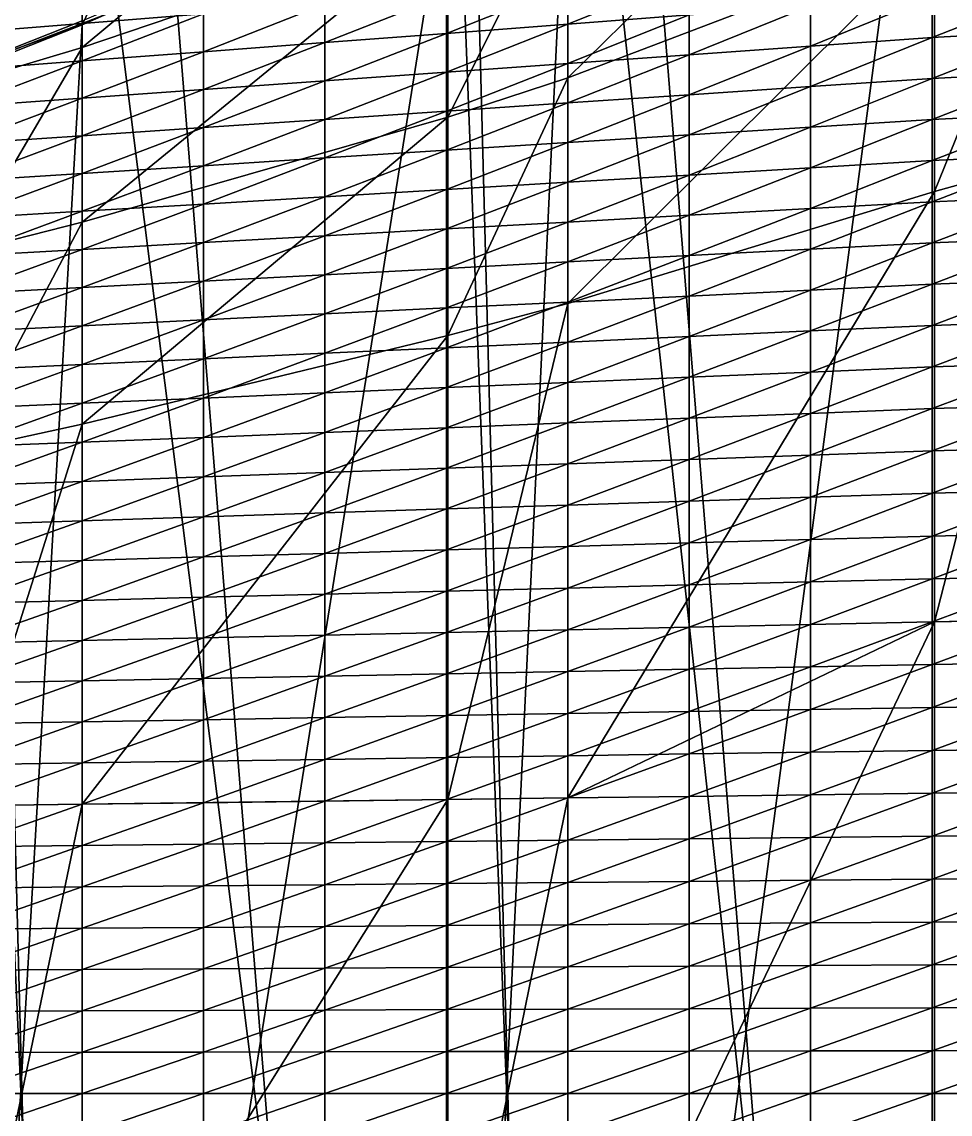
# Model space of a CAD drawing. Header units: metres. Extents: x -3 to 177, y -14 to 14.
# Drawn here: x 26.071 to 30.18, y -0.091 to 4.743 of the extents above; entities that cross this region are included whole.
import ezdxf

# ---------------------------------------------------------------- set-up
doc = ezdxf.new("R2010")
doc.units = ezdxf.units.M
for name, color, linetype, true_color in [('DB_5', 7, 'Continuous', 0x99866a), ('HOLD_5', 7, 'Continuous', 0xdf9582), ('HULL', 7, 'Continuous', 0x528ba5), ('PARTITION_5_P', 7, 'Continuous', 0xc9ac7a), ('WBT_5_P', 7, 'Continuous', 0x5891b3)]:
    doc.layers.add(name, color=color, linetype=linetype, true_color=true_color)

msp = doc.modelspace()

# ---------------------------------------------------------------- linework, layer by layer
at = {"layer": 'DB_5'}
for points in [[(30.1105, 7.9089, 1.75), (30.6375, -8.157, 1.75), (30.6375, 8.157, 1.75)], [(28.4875, 7.0151, 1.75), (30.1105, -7.9089, 1.75), (30.1105, 7.9089, 1.75)], [(30.1105, 7.9089, 1.75), (30.1105, -7.9089, 1.75), (30.6375, -8.157, 1.75)], [(27.9572, 6.7528, 1.75), (28.4875, -7.0151, 1.75), (28.4875, 7.0151, 1.75)], [(28.4875, 7.0151, 1.75), (28.4875, -7.0151, 1.75), (30.1105, -7.9089, 1.75)], [(26.3375, 6.0386, 1.75), (27.9572, -6.7528, 1.75), (27.9572, 6.7528, 1.75)], [(27.9572, 6.7528, 1.75), (27.9572, -6.7528, 1.75), (28.4875, -7.0151, 1.75)], [(28.4875, 4.4955, 0.7), (28.4875, 5.3827, 1.05), (30.1105, 6.09, 1.05)], [(28.4875, 4.4955, 0.7), (30.1105, 6.09, 1.05), (30.1105, 5.1135, 0.7)], [(25.804, 5.828, 1.75), (26.3375, -6.0386, 1.75), (26.3375, 6.0386, 1.75)], [(26.3375, 6.0386, 1.75), (26.3375, -6.0386, 1.75), (27.9572, -6.7528, 1.75)], [(26.3375, 4.6292, 1.05), (26.3375, 5.3452, 1.4), (27.9572, 5.9763, 1.4)], [(26.3375, 4.6292, 1.05), (27.9572, 5.9763, 1.4), (27.9572, 5.1788, 1.05)], [(25.804, 5.828, 1.75), (25.804, -5.828, 1.75), (26.3375, -6.0386, 1.75)], [(27.9572, 4.322, 0.7), (27.9572, 5.1788, 1.05), (28.4875, 5.3827, 1.05)], [(27.9572, 4.322, 0.7), (28.4875, 5.3827, 1.05), (28.4875, 4.4955, 0.7)], [(25.804, 4.4706, 1.05), (25.804, 5.1598, 1.4), (26.3375, 5.3452, 1.4)], [(25.804, 4.4706, 1.05), (26.3375, 5.3452, 1.4), (26.3375, 4.6292, 1.05)], [(30.1105, 3.9919, 0.35), (30.1105, 5.1135, 0.7), (30.6375, 5.2937, 0.7)], [(30.1105, 3.9919, 0.35), (30.6375, 5.2937, 0.7), (30.6375, 4.139, 0.35)], [(26.3375, 3.8572, 0.7), (26.3375, 4.6292, 1.05), (27.9572, 5.1788, 1.05)], [(26.3375, 3.8572, 0.7), (27.9572, 5.1788, 1.05), (27.9572, 4.322, 0.7)], [(28.4875, 3.4976, 0.35), (28.4875, 4.4955, 0.7), (30.1105, 5.1135, 0.7)], [(28.4875, 3.4976, 0.35), (30.1105, 5.1135, 0.7), (30.1105, 3.9919, 0.35)], [(25.804, 3.7212, 0.7), (25.804, 4.4706, 1.05), (26.3375, 4.6292, 1.05)], [(25.804, 3.7212, 0.7), (26.3375, 4.6292, 1.05), (26.3375, 3.8572, 0.7)], [(27.9572, 3.3558, 0.35), (27.9572, 4.322, 0.7), (28.4875, 4.4955, 0.7)], [(27.9572, 3.3558, 0.35), (28.4875, 4.4955, 0.7), (28.4875, 3.4976, 0.35)], [(26.3375, 2.9621, 0.35), (26.3375, 3.8572, 0.7), (27.9572, 4.322, 0.7)], [(26.3375, 2.9621, 0.35), (27.9572, 4.322, 0.7), (27.9572, 3.3558, 0.35)], [(30.1105, 2.0887), (30.1105, 3.9919, 0.35), (30.6375, 4.139, 0.35)], [(30.1105, 2.0887), (30.6375, 4.139, 0.35), (30.6375, 2.0985)], [(28.4875, 1.3083), (28.4875, 3.4976, 0.35), (30.1105, 3.9919, 0.35)], [(28.4875, 1.3083), (30.1105, 3.9919, 0.35), (30.1105, 2.0887)], [(25.804, 2.8469, 0.35), (25.804, 3.7212, 0.7), (26.3375, 3.8572, 0.7)], [(25.804, 2.8469, 0.35), (26.3375, 3.8572, 0.7), (26.3375, 2.9621, 0.35)], [(27.9572, 1.3015), (27.9572, 3.3558, 0.35), (28.4875, 3.4976, 0.35)], [(27.9572, 1.3015), (28.4875, 3.4976, 0.35), (28.4875, 1.3083)], [(26.3375, 1.2807), (26.3375, 2.9621, 0.35), (27.9572, 3.3558, 0.35)], [(26.3375, 1.2807), (27.9572, 3.3558, 0.35), (27.9572, 1.3015)], [(25.804, 1.2738), (25.804, 2.8469, 0.35), (26.3375, 2.9621, 0.35)], [(25.804, 1.2738), (26.3375, 2.9621, 0.35), (26.3375, 1.2807)], [(28.4875, -1.3083), (28.4875, 1.3083), (30.1105, 2.0887)], [(28.4875, -1.3083), (30.1105, 2.0887), (30.1105, -2.0887)], [(30.1105, -2.0887), (30.1105, 2.0887), (30.6375, 2.0985)], [(30.1105, -2.0887), (30.6375, 2.0985), (30.6375, -2.0985)], [(27.9572, -1.3015), (27.9572, 1.3015), (28.4875, 1.3083)], [(27.9572, -1.3015), (28.4875, 1.3083), (28.4875, -1.3083)], [(25.804, -1.2738), (25.804, 1.2738), (26.3375, 1.2807)], [(25.804, -1.2738), (26.3375, 1.2807), (26.3375, -1.2807)], [(26.3375, -1.2807), (26.3375, 1.2807), (27.9572, 1.3015)], [(26.3375, -1.2807), (27.9572, 1.3015), (27.9572, -1.3015)]]:
    msp.add_3dface(points, dxfattribs=at)
at = {"layer": 'HOLD_5'}
for points in [[(25.804, 9.996, 14.6), (25.804, -9.996, 14.6), (26.3375, -9.996, 14.6)], [(25.804, 9.996, 14.6), (26.3375, -9.996, 14.6), (26.3375, 9.996, 14.6)], [(26.3375, 9.996, 14.6), (26.3375, -9.996, 14.6), (27.9572, -9.996, 14.6)], [(26.3375, 9.996, 14.6), (27.9572, -9.996, 14.6), (27.9572, 9.996, 14.6)], [(27.9572, 9.996, 14.6), (27.9572, -9.996, 14.6), (28.4875, -9.996, 14.6)], [(27.9572, 9.996, 14.6), (28.4875, -9.996, 14.6), (28.4875, 9.996, 14.6)], [(28.4875, 9.996, 14.6), (28.4875, -9.996, 14.6), (30.1105, -9.996, 14.6)], [(28.4875, 9.996, 14.6), (30.1105, -9.996, 14.6), (30.1105, 9.996, 14.6)], [(30.1105, 9.996, 14.6), (30.1105, -9.996, 14.6), (30.6375, -9.996, 14.6)], [(30.1105, 9.996, 14.6), (30.6375, -9.996, 14.6), (30.6375, 9.996, 14.6)], [(26.3375, 4.7297, 1.75), (26.3375, 7.1637, 3.0035), (27.9572, 8.1114, 3.0035)], [(26.3375, 4.7297, 1.75), (27.9572, 8.1114, 3.0035), (27.9572, 5.4432, 1.75)], [(25.804, 4.5193, 1.75), (25.804, 6.8651, 3.0035), (26.3375, 7.1637, 3.0035)], [(25.804, 4.5193, 1.75), (26.3375, 7.1637, 3.0035), (26.3375, 4.7297, 1.75)], [(30.1105, -6.599, 1.75), (30.1105, 6.599, 1.75), (30.6375, 6.8471, 1.75)], [(30.1105, -6.599, 1.75), (30.6375, 6.8471, 1.75), (30.6375, -6.8471, 1.75)], [(28.4875, -5.7053, 1.75), (28.4875, 5.7053, 1.75), (30.1105, 6.599, 1.75)], [(28.4875, -5.7053, 1.75), (30.1105, 6.599, 1.75), (30.1105, -6.599, 1.75)], [(27.9572, -5.4432, 1.75), (27.9572, 5.4432, 1.75), (28.4875, 5.7053, 1.75)], [(27.9572, -5.4432, 1.75), (28.4875, 5.7053, 1.75), (28.4875, -5.7053, 1.75)], [(26.3375, -4.7297, 1.75), (26.3375, 4.7297, 1.75), (27.9572, 5.4432, 1.75)], [(26.3375, -4.7297, 1.75), (27.9572, 5.4432, 1.75), (27.9572, -5.4432, 1.75)], [(25.804, -4.5193, 1.75), (25.804, 4.5193, 1.75), (26.3375, 4.7297, 1.75)], [(25.804, -4.5193, 1.75), (26.3375, 4.7297, 1.75), (26.3375, -4.7297, 1.75)]]:
    msp.add_3dface(points, dxfattribs=at)
at = {"layer": 'HULL'}
for points in [[(26.3375, 4.7357, 1.1008), (26.3375, 4.9002, 1.1804), (26.875, 4.9452, 1.1168)], [(26.3375, 4.7357, 1.1008), (26.875, 4.9452, 1.1168), (26.875, 4.7785, 1.04)], [(28.4875, 4.7332, 0.7901), (28.4875, 4.907, 0.8574), (29.025, 4.9498, 0.7966)], [(28.4875, 4.7332, 0.7901), (29.025, 4.9498, 0.7966), (29.025, 4.7738, 0.7321)], [(25.8, 4.6929, 1.1617), (25.8, 4.8551, 1.244), (26.3375, 4.9002, 1.1804)], [(25.8, 4.6929, 1.1617), (26.3375, 4.9002, 1.1804), (26.3375, 4.7357, 1.1008)], [(27.95, 4.6926, 0.8481), (27.95, 4.8642, 0.9183), (28.4875, 4.907, 0.8574)], [(27.95, 4.6926, 0.8481), (28.4875, 4.907, 0.8574), (28.4875, 4.7332, 0.7901)], [(30.1, 4.6741, 0.5583), (30.1, 4.855, 0.6161), (30.6375, 4.8863, 0.5695)], [(30.1, 4.6741, 0.5583), (30.6375, 4.8863, 0.5695), (30.6375, 4.704, 0.5138)], [(27.4125, 4.652, 0.9061), (27.4125, 4.8213, 0.9791), (27.95, 4.8642, 0.9183)], [(27.4125, 4.652, 0.9061), (27.95, 4.8642, 0.9183), (27.95, 4.6926, 0.8481)], [(29.5625, 4.6357, 0.6134), (29.5625, 4.8144, 0.6741), (30.1, 4.855, 0.6161)], [(29.5625, 4.6357, 0.6134), (30.1, 4.855, 0.6161), (30.1, 4.6741, 0.5583)], [(26.875, 4.6114, 0.9641), (26.875, 4.7785, 1.04), (27.4125, 4.8213, 0.9791)], [(26.875, 4.6114, 0.9641), (27.4125, 4.8213, 0.9791), (27.4125, 4.652, 0.9061)], [(29.025, 4.5974, 0.6685), (29.025, 4.7738, 0.7321), (29.5625, 4.8144, 0.6741)], [(29.025, 4.5974, 0.6685), (29.5625, 4.8144, 0.6741), (29.5625, 4.6357, 0.6134)], [(26.3375, 4.5708, 1.0221), (26.3375, 4.7357, 1.1008), (26.875, 4.7785, 1.04)], [(26.3375, 4.5708, 1.0221), (26.875, 4.7785, 1.04), (26.875, 4.6114, 0.9641)], [(28.4875, 4.559, 0.7237), (28.4875, 4.7332, 0.7901), (29.025, 4.7738, 0.7321)], [(28.4875, 4.559, 0.7237), (29.025, 4.7738, 0.7321), (29.025, 4.5974, 0.6685)], [(25.8, 4.5302, 1.0801), (25.8, 4.6929, 1.1617), (26.3375, 4.7357, 1.1008)], [(25.8, 4.5302, 1.0801), (26.3375, 4.7357, 1.1008), (26.3375, 4.5708, 1.0221)], [(27.4125, 4.4823, 0.8339), (27.4125, 4.652, 0.9061), (27.95, 4.6926, 0.8481)], [(27.4125, 4.4823, 0.8339), (27.95, 4.6926, 0.8481), (27.95, 4.5206, 0.7788)], [(27.95, 4.5206, 0.7788), (27.95, 4.6926, 0.8481), (28.4875, 4.7332, 0.7901)], [(27.95, 4.5206, 0.7788), (28.4875, 4.7332, 0.7901), (28.4875, 4.559, 0.7237)], [(30.1, 4.4929, 0.5016), (30.1, 4.6741, 0.5583), (30.6375, 4.704, 0.5138)], [(30.1, 4.4929, 0.5016), (30.6375, 4.704, 0.5138), (30.6375, 4.5213, 0.4592)], [(26.875, 4.4439, 0.889), (26.875, 4.6114, 0.9641), (27.4125, 4.652, 0.9061)], [(26.875, 4.4439, 0.889), (27.4125, 4.652, 0.9061), (27.4125, 4.4823, 0.8339)], [(29.5625, 4.4567, 0.5539), (29.5625, 4.6357, 0.6134), (30.1, 4.6741, 0.5583)], [(29.5625, 4.4567, 0.5539), (30.1, 4.6741, 0.5583), (30.1, 4.4929, 0.5016)], [(26.3375, 4.4055, 0.9442), (26.3375, 4.5708, 1.0221), (26.875, 4.6114, 0.9641)], [(26.3375, 4.4055, 0.9442), (26.875, 4.6114, 0.9641), (26.875, 4.4439, 0.889)], [(28.4875, 4.3843, 0.6586), (28.4875, 4.559, 0.7237), (29.025, 4.5974, 0.6685)], [(28.4875, 4.3843, 0.6586), (29.025, 4.5974, 0.6685), (29.025, 4.4205, 0.6062)], [(29.025, 4.4205, 0.6062), (29.025, 4.5974, 0.6685), (29.5625, 4.6357, 0.6134)], [(29.025, 4.4205, 0.6062), (29.5625, 4.6357, 0.6134), (29.5625, 4.4567, 0.5539)], [(25.8, 4.3671, 0.9993), (25.8, 4.5302, 1.0801), (26.3375, 4.5708, 1.0221)], [(25.8, 4.3671, 0.9993), (26.3375, 4.5708, 1.0221), (26.3375, 4.4055, 0.9442)], [(27.95, 4.3481, 0.7109), (27.95, 4.5206, 0.7788), (28.4875, 4.559, 0.7237)], [(27.95, 4.3481, 0.7109), (28.4875, 4.559, 0.7237), (28.4875, 4.3843, 0.6586)], [(27.4125, 4.3119, 0.7632), (27.4125, 4.4823, 0.8339), (27.95, 4.5206, 0.7788)], [(27.4125, 4.3119, 0.7632), (27.95, 4.5206, 0.7788), (27.95, 4.3481, 0.7109)], [(30.1, 4.3113, 0.4463), (30.1, 4.4929, 0.5016), (30.6375, 4.5213, 0.4592)], [(30.1, 4.3113, 0.4463), (30.6375, 4.5213, 0.4592), (30.6375, 4.3381, 0.4064)], [(26.875, 4.2757, 0.8155), (26.875, 4.4439, 0.889), (27.4125, 4.4823, 0.8339)], [(26.875, 4.2757, 0.8155), (27.4125, 4.4823, 0.8339), (27.4125, 4.3119, 0.7632)], [(29.025, 4.2431, 0.5454), (29.025, 4.4205, 0.6062), (29.5625, 4.4567, 0.5539)], [(29.025, 4.2431, 0.5454), (29.5625, 4.4567, 0.5539), (29.5625, 4.2772, 0.4958)], [(29.5625, 4.2772, 0.4958), (29.5625, 4.4567, 0.5539), (30.1, 4.4929, 0.5016)], [(29.5625, 4.2772, 0.4958), (30.1, 4.4929, 0.5016), (30.1, 4.3113, 0.4463)], [(25.8, 4.2033, 0.9201), (25.8, 4.3671, 0.9993), (26.3375, 4.4055, 0.9442)], [(25.8, 4.2033, 0.9201), (26.3375, 4.4055, 0.9442), (26.3375, 4.2395, 0.8678)], [(26.3375, 4.2395, 0.8678), (26.3375, 4.4055, 0.9442), (26.875, 4.4439, 0.889)], [(26.3375, 4.2395, 0.8678), (26.875, 4.4439, 0.889), (26.875, 4.2757, 0.8155)], [(28.4875, 4.209, 0.5949), (28.4875, 4.3843, 0.6586), (29.025, 4.4205, 0.6062)], [(28.4875, 4.209, 0.5949), (29.025, 4.4205, 0.6062), (29.025, 4.2431, 0.5454)], [(27.95, 4.175, 0.6445), (27.95, 4.3481, 0.7109), (28.4875, 4.3843, 0.6586)], [(27.95, 4.175, 0.6445), (28.4875, 4.3843, 0.6586), (28.4875, 4.209, 0.5949)], [(26.875, 4.1068, 0.7436), (26.875, 4.2757, 0.8155), (27.4125, 4.3119, 0.7632)], [(26.875, 4.1068, 0.7436), (27.4125, 4.3119, 0.7632), (27.4125, 4.1409, 0.694)], [(27.4125, 4.1409, 0.694), (27.4125, 4.3119, 0.7632), (27.95, 4.3481, 0.7109)], [(27.4125, 4.1409, 0.694), (27.95, 4.3481, 0.7109), (27.95, 4.175, 0.6445)], [(29.5625, 4.0974, 0.4386), (29.5625, 4.2772, 0.4958), (30.1, 4.3113, 0.4463)], [(29.5625, 4.0974, 0.4386), (30.1, 4.3113, 0.4463), (30.1, 4.1295, 0.3916)], [(30.1, 4.1295, 0.3916), (30.1, 4.3113, 0.4463), (30.6375, 4.3381, 0.4064)], [(30.1, 4.1295, 0.3916), (30.6375, 4.3381, 0.4064), (30.6375, 4.1548, 0.3544)], [(26.3375, 4.0727, 0.7931), (26.3375, 4.2395, 0.8678), (26.875, 4.2757, 0.8155)], [(26.3375, 4.0727, 0.7931), (26.875, 4.2757, 0.8155), (26.875, 4.1068, 0.7436)], [(29.025, 4.0654, 0.4855), (29.025, 4.2431, 0.5454), (29.5625, 4.2772, 0.4958)], [(29.025, 4.0654, 0.4855), (29.5625, 4.2772, 0.4958), (29.5625, 4.0974, 0.4386)], [(25.8, 4.0386, 0.8427), (25.8, 4.2033, 0.9201), (26.3375, 4.2395, 0.8678)], [(25.8, 4.0386, 0.8427), (26.3375, 4.2395, 0.8678), (26.3375, 4.0727, 0.7931)], [(27.95, 4.0013, 0.5793), (27.95, 4.175, 0.6445), (28.4875, 4.209, 0.5949)], [(27.95, 4.0013, 0.5793), (28.4875, 4.209, 0.5949), (28.4875, 4.0333, 0.5324)], [(28.4875, 4.0333, 0.5324), (28.4875, 4.209, 0.5949), (29.025, 4.2431, 0.5454)], [(28.4875, 4.0333, 0.5324), (29.025, 4.2431, 0.5454), (29.025, 4.0654, 0.4855)], [(27.4125, 3.9693, 0.6262), (27.4125, 4.1409, 0.694), (27.95, 4.175, 0.6445)], [(27.4125, 3.9693, 0.6262), (27.95, 4.175, 0.6445), (27.95, 4.0013, 0.5793)], [(26.875, 3.9372, 0.6732), (26.875, 4.1068, 0.7436), (27.4125, 4.1409, 0.694)], [(26.875, 3.9372, 0.6732), (27.4125, 4.1409, 0.694), (27.4125, 3.9693, 0.6262)], [(29.5625, 3.9173, 0.3822), (29.5625, 4.0974, 0.4386), (30.1, 4.1295, 0.3916)], [(29.5625, 3.9173, 0.3822), (30.1, 4.1295, 0.3916), (30.1, 3.9474, 0.3376)], [(30.1, 3.9474, 0.3376), (30.1, 4.1295, 0.3916), (30.6375, 4.1548, 0.3544)], [(30.1, 3.9474, 0.3376), (30.6375, 4.1548, 0.3544), (30.6375, 3.9711, 0.3035)], [(25.8, 3.8731, 0.767), (25.8, 4.0386, 0.8427), (26.3375, 4.0727, 0.7931)], [(25.8, 3.8731, 0.767), (26.3375, 4.0727, 0.7931), (26.3375, 3.9052, 0.7201)], [(26.3375, 3.9052, 0.7201), (26.3375, 4.0727, 0.7931), (26.875, 4.1068, 0.7436)], [(26.3375, 3.9052, 0.7201), (26.875, 4.1068, 0.7436), (26.875, 3.9372, 0.6732)], [(28.4875, 3.8571, 0.4712), (28.4875, 4.0333, 0.5324), (29.025, 4.0654, 0.4855)], [(28.4875, 3.8571, 0.4712), (29.025, 4.0654, 0.4855), (29.025, 3.8872, 0.4267)], [(29.025, 3.8872, 0.4267), (29.025, 4.0654, 0.4855), (29.5625, 4.0974, 0.4386)], [(29.025, 3.8872, 0.4267), (29.5625, 4.0974, 0.4386), (29.5625, 3.9173, 0.3822)], [(27.95, 3.827, 0.5158), (27.95, 4.0013, 0.5793), (28.4875, 4.0333, 0.5324)], [(27.95, 3.827, 0.5158), (28.4875, 4.0333, 0.5324), (28.4875, 3.8571, 0.4712)], [(26.875, 3.7667, 0.6049), (26.875, 3.9372, 0.6732), (27.4125, 3.9693, 0.6262)], [(26.875, 3.7667, 0.6049), (27.4125, 3.9693, 0.6262), (27.4125, 3.7968, 0.5603)], [(27.4125, 3.7968, 0.5603), (27.4125, 3.9693, 0.6262), (27.95, 4.0013, 0.5793)], [(27.4125, 3.7968, 0.5603), (27.95, 4.0013, 0.5793), (27.95, 3.827, 0.5158)], [(30.1, 3.7652, 0.2842), (30.1, 3.9474, 0.3376), (30.6375, 3.9711, 0.3035)], [(30.1, 3.7652, 0.2842), (30.6375, 3.9711, 0.3035), (30.6375, 3.7872, 0.2538)], [(26.3375, 3.7366, 0.6494), (26.3375, 3.9052, 0.7201), (26.875, 3.9372, 0.6732)], [(26.3375, 3.7366, 0.6494), (26.875, 3.9372, 0.6732), (26.875, 3.7667, 0.6049)], [(29.025, 3.7088, 0.3686), (29.025, 3.8872, 0.4267), (29.5625, 3.9173, 0.3822)], [(29.025, 3.7088, 0.3686), (29.5625, 3.9173, 0.3822), (29.5625, 3.737, 0.3264)], [(29.5625, 3.737, 0.3264), (29.5625, 3.9173, 0.3822), (30.1, 3.9474, 0.3376)], [(29.5625, 3.737, 0.3264), (30.1, 3.9474, 0.3376), (30.1, 3.7652, 0.2842)], [(25.8, 3.7065, 0.694), (25.8, 3.8731, 0.767), (26.3375, 3.9052, 0.7201)], [(25.8, 3.7065, 0.694), (26.3375, 3.9052, 0.7201), (26.3375, 3.7366, 0.6494)], [(28.4875, 3.6806, 0.4107), (28.4875, 3.8571, 0.4712), (29.025, 3.8872, 0.4267)], [(28.4875, 3.6806, 0.4107), (29.025, 3.8872, 0.4267), (29.025, 3.7088, 0.3686)], [(27.4125, 3.6242, 0.4951), (27.4125, 3.7968, 0.5603), (27.95, 3.827, 0.5158)], [(27.4125, 3.6242, 0.4951), (27.95, 3.827, 0.5158), (27.95, 3.6524, 0.4529)], [(27.95, 3.6524, 0.4529), (27.95, 3.827, 0.5158), (28.4875, 3.8571, 0.4712)], [(27.95, 3.6524, 0.4529), (28.4875, 3.8571, 0.4712), (28.4875, 3.6806, 0.4107)], [(26.875, 3.596, 0.5372), (26.875, 3.7667, 0.6049), (27.4125, 3.7968, 0.5603)], [(26.875, 3.596, 0.5372), (27.4125, 3.7968, 0.5603), (27.4125, 3.6242, 0.4951)], [(30.1, 3.5829, 0.2314), (30.1, 3.7652, 0.2842), (30.6375, 3.7872, 0.2538)], [(30.1, 3.5829, 0.2314), (30.6375, 3.7872, 0.2538), (30.6375, 3.6031, 0.2051)], [(25.8, 3.5395, 0.6216), (25.8, 3.7065, 0.694), (26.3375, 3.7366, 0.6494)], [(25.8, 3.5395, 0.6216), (26.3375, 3.7366, 0.6494), (26.3375, 3.5677, 0.5794)], [(26.3375, 3.5677, 0.5794), (26.3375, 3.7366, 0.6494), (26.875, 3.7667, 0.6049)], [(26.3375, 3.5677, 0.5794), (26.875, 3.7667, 0.6049), (26.875, 3.596, 0.5372)], [(29.025, 3.5299, 0.3118), (29.025, 3.7088, 0.3686), (29.5625, 3.737, 0.3264)], [(29.025, 3.5299, 0.3118), (29.5625, 3.737, 0.3264), (29.5625, 3.5564, 0.2716)], [(29.5625, 3.5564, 0.2716), (29.5625, 3.737, 0.3264), (30.1, 3.7652, 0.2842)], [(29.5625, 3.5564, 0.2716), (30.1, 3.7652, 0.2842), (30.1, 3.5829, 0.2314)], [(27.95, 3.477, 0.3921), (27.95, 3.6524, 0.4529), (28.4875, 3.6806, 0.4107)], [(27.95, 3.477, 0.3921), (28.4875, 3.6806, 0.4107), (28.4875, 3.5035, 0.3519)], [(28.4875, 3.5035, 0.3519), (28.4875, 3.6806, 0.4107), (29.025, 3.7088, 0.3686)], [(28.4875, 3.5035, 0.3519), (29.025, 3.7088, 0.3686), (29.025, 3.5299, 0.3118)], [(27.4125, 3.4505, 0.4322), (27.4125, 3.6242, 0.4951), (27.95, 3.6524, 0.4529)], [(27.4125, 3.4505, 0.4322), (27.95, 3.6524, 0.4529), (27.95, 3.477, 0.3921)], [(26.3375, 3.3976, 0.5125), (26.3375, 3.5677, 0.5794), (26.875, 3.596, 0.5372)], [(26.3375, 3.3976, 0.5125), (26.875, 3.596, 0.5372), (26.875, 3.4241, 0.4724)], [(26.875, 3.4241, 0.4724), (26.875, 3.596, 0.5372), (27.4125, 3.6242, 0.4951)], [(26.875, 3.4241, 0.4724), (27.4125, 3.6242, 0.4951), (27.4125, 3.4505, 0.4322)], [(29.5625, 3.3755, 0.2178), (29.5625, 3.5564, 0.2716), (30.1, 3.5829, 0.2314)], [(29.5625, 3.3755, 0.2178), (30.1, 3.5829, 0.2314), (30.1, 3.4002, 0.1797)], [(30.1, 3.4002, 0.1797), (30.1, 3.5829, 0.2314), (30.6375, 3.6031, 0.2051)], [(30.1, 3.4002, 0.1797), (30.6375, 3.6031, 0.2051), (30.6375, 3.4187, 0.1585)], [(25.8, 3.3711, 0.5527), (25.8, 3.5395, 0.6216), (26.3375, 3.5677, 0.5794)], [(25.8, 3.3711, 0.5527), (26.3375, 3.5677, 0.5794), (26.3375, 3.3976, 0.5125)], [(28.4875, 3.326, 0.2939), (28.4875, 3.5035, 0.3519), (29.025, 3.5299, 0.3118)], [(28.4875, 3.326, 0.2939), (29.025, 3.5299, 0.3118), (29.025, 3.3508, 0.2559)], [(29.025, 3.3508, 0.2559), (29.025, 3.5299, 0.3118), (29.5625, 3.5564, 0.2716)], [(29.025, 3.3508, 0.2559), (29.5625, 3.5564, 0.2716), (29.5625, 3.3755, 0.2178)], [(27.95, 3.3013, 0.332), (27.95, 3.477, 0.3921), (28.4875, 3.5035, 0.3519)], [(27.95, 3.3013, 0.332), (28.4875, 3.5035, 0.3519), (28.4875, 3.326, 0.2939)], [(26.875, 3.2519, 0.4082), (26.875, 3.4241, 0.4724), (27.4125, 3.4505, 0.4322)], [(26.875, 3.2519, 0.4082), (27.4125, 3.4505, 0.4322), (27.4125, 3.2766, 0.3701)], [(27.4125, 3.2766, 0.3701), (27.4125, 3.4505, 0.4322), (27.95, 3.477, 0.3921)], [(27.4125, 3.2766, 0.3701), (27.95, 3.477, 0.3921), (27.95, 3.3013, 0.332)], [(25.8, 3.2025, 0.4843), (25.8, 3.3711, 0.5527), (26.3375, 3.3976, 0.5125)], [(25.8, 3.2025, 0.4843), (26.3375, 3.3976, 0.5125), (26.3375, 3.2272, 0.4462)], [(26.3375, 3.2272, 0.4462), (26.3375, 3.3976, 0.5125), (26.875, 3.4241, 0.4724)], [(26.3375, 3.2272, 0.4462), (26.875, 3.4241, 0.4724), (26.875, 3.2519, 0.4082)], [(29.5625, 3.1932, 0.1688), (29.5625, 3.3755, 0.2178), (30.1, 3.4002, 0.1797)], [(29.5625, 3.1932, 0.1688), (30.1, 3.4002, 0.1797), (30.1, 3.2162, 0.1331)], [(30.1, 3.2162, 0.1331), (30.1, 3.4002, 0.1797), (30.6375, 3.4187, 0.1585)], [(30.1, 3.2162, 0.1331), (30.6375, 3.4187, 0.1585), (30.6375, 3.233, 0.1167)], [(28.4875, 3.1474, 0.2401), (28.4875, 3.326, 0.2939), (29.025, 3.3508, 0.2559)], [(28.4875, 3.1474, 0.2401), (29.025, 3.3508, 0.2559), (29.025, 3.1703, 0.2045)], [(29.025, 3.1703, 0.2045), (29.025, 3.3508, 0.2559), (29.5625, 3.3755, 0.2178)], [(29.025, 3.1703, 0.2045), (29.5625, 3.3755, 0.2178), (29.5625, 3.1932, 0.1688)], [(27.4125, 3.1015, 0.3115), (27.4125, 3.2766, 0.3701), (27.95, 3.3013, 0.332)], [(27.4125, 3.1015, 0.3115), (27.95, 3.3013, 0.332), (27.95, 3.1245, 0.2758)], [(27.95, 3.1245, 0.2758), (27.95, 3.3013, 0.332), (28.4875, 3.326, 0.2939)], [(27.95, 3.1245, 0.2758), (28.4875, 3.326, 0.2939), (28.4875, 3.1474, 0.2401)], [(26.3375, 3.0557, 0.3829), (26.3375, 3.2272, 0.4462), (26.875, 3.2519, 0.4082)], [(26.3375, 3.0557, 0.3829), (26.875, 3.2519, 0.4082), (26.875, 3.0786, 0.3472)], [(26.875, 3.0786, 0.3472), (26.875, 3.2519, 0.4082), (27.4125, 3.2766, 0.3701)], [(26.875, 3.0786, 0.3472), (27.4125, 3.2766, 0.3701), (27.4125, 3.1015, 0.3115)], [(25.8, 3.0328, 0.4186), (25.8, 3.2025, 0.4843), (26.3375, 3.2272, 0.4462)], [(25.8, 3.0328, 0.4186), (26.3375, 3.2272, 0.4462), (26.3375, 3.0557, 0.3829)], [(29.025, 2.9892, 0.1554), (29.025, 3.1703, 0.2045), (29.5625, 3.1932, 0.1688)], [(29.025, 2.9892, 0.1554), (29.5625, 3.1932, 0.1688), (29.5625, 3.0104, 0.1221)], [(29.5625, 3.0104, 0.1221), (29.5625, 3.1932, 0.1688), (30.1, 3.2162, 0.1331)], [(29.5625, 3.0104, 0.1221), (30.1, 3.2162, 0.1331), (30.1, 3.0316, 0.0887)], [(30.1, 3.0316, 0.0887), (30.1, 3.2162, 0.1331), (30.6375, 3.233, 0.1167)], [(30.1, 3.0316, 0.0887), (30.6375, 3.233, 0.1167), (30.6375, 3.0469, 0.0776)], [(27.95, 2.9468, 0.2222), (27.95, 3.1245, 0.2758), (28.4875, 3.1474, 0.2401)], [(27.95, 2.9468, 0.2222), (28.4875, 3.1474, 0.2401), (28.4875, 2.968, 0.1888)], [(28.4875, 2.968, 0.1888), (28.4875, 3.1474, 0.2401), (29.025, 3.1703, 0.2045)], [(28.4875, 2.968, 0.1888), (29.025, 3.1703, 0.2045), (29.025, 2.9892, 0.1554)], [(26.875, 2.9044, 0.2889), (26.875, 3.0786, 0.3472), (27.4125, 3.1015, 0.3115)], [(26.875, 2.9044, 0.2889), (27.4125, 3.1015, 0.3115), (27.4125, 2.9256, 0.2555)], [(27.4125, 2.9256, 0.2555), (27.4125, 3.1015, 0.3115), (27.95, 3.1245, 0.2758)], [(27.4125, 2.9256, 0.2555), (27.95, 3.1245, 0.2758), (27.95, 2.9468, 0.2222)], [(25.8, 2.862, 0.3557), (25.8, 3.0328, 0.4186), (26.3375, 3.0557, 0.3829)], [(25.8, 2.862, 0.3557), (26.3375, 3.0557, 0.3829), (26.3375, 2.8832, 0.3223)], [(26.3375, 2.8832, 0.3223), (26.3375, 3.0557, 0.3829), (26.875, 3.0786, 0.3472)], [(26.3375, 2.8832, 0.3223), (26.875, 3.0786, 0.3472), (26.875, 2.9044, 0.2889)], [(30.1, 2.8451, 0.053), (30.1, 3.0316, 0.0887), (30.6375, 3.0469, 0.0776)], [(30.1, 2.8451, 0.053), (30.6375, 3.0469, 0.0776), (30.6375, 2.8591, 0.0464)], [(29.025, 2.8064, 0.1136), (29.025, 2.9892, 0.1554), (29.5625, 3.0104, 0.1221)], [(29.025, 2.8064, 0.1136), (29.5625, 3.0104, 0.1221), (29.5625, 2.8258, 0.0833)], [(29.5625, 2.8258, 0.0833), (29.5625, 3.0104, 0.1221), (30.1, 3.0316, 0.0887)], [(29.5625, 2.8258, 0.0833), (30.1, 3.0316, 0.0887), (30.1, 2.8451, 0.053)], [(27.95, 2.7678, 0.1741), (27.95, 2.9468, 0.2222), (28.4875, 2.968, 0.1888)], [(27.95, 2.7678, 0.1741), (28.4875, 2.968, 0.1888), (28.4875, 2.7871, 0.1438)], [(28.4875, 2.7871, 0.1438), (28.4875, 2.968, 0.1888), (29.025, 2.9892, 0.1554)], [(28.4875, 2.7871, 0.1438), (29.025, 2.9892, 0.1554), (29.025, 2.8064, 0.1136)], [(26.3375, 2.7098, 0.2648), (26.3375, 2.8832, 0.3223), (26.875, 2.9044, 0.2889)], [(26.3375, 2.7098, 0.2648), (26.875, 2.9044, 0.2889), (26.875, 2.7291, 0.2346)], [(26.875, 2.7291, 0.2346), (26.875, 2.9044, 0.2889), (27.4125, 2.9256, 0.2555)], [(26.875, 2.7291, 0.2346), (27.4125, 2.9256, 0.2555), (27.4125, 2.7485, 0.2043)], [(27.4125, 2.7485, 0.2043), (27.4125, 2.9256, 0.2555), (27.95, 2.9468, 0.2222)], [(27.4125, 2.7485, 0.2043), (27.95, 2.9468, 0.2222), (27.95, 2.7678, 0.1741)], [(25.8, 2.6905, 0.2951), (25.8, 2.862, 0.3557), (26.3375, 2.8832, 0.3223)], [(25.8, 2.6905, 0.2951), (26.3375, 2.8832, 0.3223), (26.3375, 2.7098, 0.2648)], [(30.1, 2.6572, 0.0258), (30.1, 2.8451, 0.053), (30.6375, 2.8591, 0.0464)], [(30.1, 2.6572, 0.0258), (30.6375, 2.8591, 0.0464), (30.6375, 2.6701, 0.0226)], [(28.4875, 2.605, 0.1051), (28.4875, 2.7871, 0.1438), (29.025, 2.8064, 0.1136)], [(28.4875, 2.605, 0.1051), (29.025, 2.8064, 0.1136), (29.025, 2.6224, 0.0787)], [(29.025, 2.6224, 0.0787), (29.025, 2.8064, 0.1136), (29.5625, 2.8258, 0.0833)], [(29.025, 2.6224, 0.0787), (29.5625, 2.8258, 0.0833), (29.5625, 2.6398, 0.0522)], [(29.5625, 2.6398, 0.0522), (29.5625, 2.8258, 0.0833), (30.1, 2.8451, 0.053)], [(29.5625, 2.6398, 0.0522), (30.1, 2.8451, 0.053), (30.1, 2.6572, 0.0258)], [(27.4125, 2.5702, 0.1579), (27.4125, 2.7485, 0.2043), (27.95, 2.7678, 0.1741)], [(27.4125, 2.5702, 0.1579), (27.95, 2.7678, 0.1741), (27.95, 2.5876, 0.1315)], [(27.95, 2.5876, 0.1315), (27.95, 2.7678, 0.1741), (28.4875, 2.7871, 0.1438)], [(27.95, 2.5876, 0.1315), (28.4875, 2.7871, 0.1438), (28.4875, 2.605, 0.1051)], [(25.8, 2.5179, 0.2372), (25.8, 2.6905, 0.2951), (26.3375, 2.7098, 0.2648)], [(25.8, 2.5179, 0.2372), (26.3375, 2.7098, 0.2648), (26.3375, 2.5354, 0.2108)], [(26.3375, 2.5354, 0.2108), (26.3375, 2.7098, 0.2648), (26.875, 2.7291, 0.2346)], [(26.3375, 2.5354, 0.2108), (26.875, 2.7291, 0.2346), (26.875, 2.5528, 0.1844)], [(26.875, 2.5528, 0.1844), (26.875, 2.7291, 0.2346), (27.4125, 2.7485, 0.2043)], [(26.875, 2.5528, 0.1844), (27.4125, 2.7485, 0.2043), (27.4125, 2.5702, 0.1579)], [(30.1, 2.4678, 0.0135), (30.1, 2.6572, 0.0258), (30.6375, 2.6701, 0.0226)], [(30.1, 2.4678, 0.0135), (30.6375, 2.6701, 0.0226), (30.6375, 2.4797, 0.0118)], [(28.4875, 2.4215, 0.077), (28.4875, 2.605, 0.1051), (29.025, 2.6224, 0.0787)], [(28.4875, 2.4215, 0.077), (29.025, 2.6224, 0.0787), (29.025, 2.4369, 0.0558)], [(29.025, 2.4369, 0.0558), (29.025, 2.6224, 0.0787), (29.5625, 2.6398, 0.0522)], [(29.025, 2.4369, 0.0558), (29.5625, 2.6398, 0.0522), (29.5625, 2.4524, 0.0347)], [(29.5625, 2.4524, 0.0347), (29.5625, 2.6398, 0.0522), (30.1, 2.6572, 0.0258)], [(29.5625, 2.4524, 0.0347), (30.1, 2.6572, 0.0258), (30.1, 2.4678, 0.0135)], [(26.875, 2.3752, 0.1404), (26.875, 2.5528, 0.1844), (27.4125, 2.5702, 0.1579)], [(26.875, 2.3752, 0.1404), (27.4125, 2.5702, 0.1579), (27.4125, 2.3906, 0.1193)], [(27.4125, 2.3906, 0.1193), (27.4125, 2.5702, 0.1579), (27.95, 2.5876, 0.1315)], [(27.4125, 2.3906, 0.1193), (27.95, 2.5876, 0.1315), (27.95, 2.4061, 0.0981)], [(27.95, 2.4061, 0.0981), (27.95, 2.5876, 0.1315), (28.4875, 2.605, 0.1051)], [(27.95, 2.4061, 0.0981), (28.4875, 2.605, 0.1051), (28.4875, 2.4215, 0.077)], [(25.8, 2.3443, 0.1828), (25.8, 2.5179, 0.2372), (26.3375, 2.5354, 0.2108)], [(25.8, 2.3443, 0.1828), (26.3375, 2.5354, 0.2108), (26.3375, 2.3598, 0.1616)], [(26.3375, 2.3598, 0.1616), (26.3375, 2.5354, 0.2108), (26.875, 2.5528, 0.1844)], [(26.3375, 2.3598, 0.1616), (26.875, 2.5528, 0.1844), (26.875, 2.3752, 0.1404)], [(29.5625, 2.2647, 0.0186), (29.5625, 2.4524, 0.0347), (30.1, 2.4678, 0.0135)], [(29.5625, 2.2647, 0.0186), (30.1, 2.4678, 0.0135), (30.1, 2.2783, 0.0023)], [(30.1, 2.2783, 0.0023), (30.1, 2.4678, 0.0135), (30.6375, 2.4797, 0.0118)], [(30.1, 2.2783, 0.0023), (30.6375, 2.4797, 0.0118), (30.6375, 2.2892, 0.002)], [(27.95, 2.2239, 0.0673), (27.95, 2.4061, 0.0981), (28.4875, 2.4215, 0.077)], [(27.95, 2.2239, 0.0673), (28.4875, 2.4215, 0.077), (28.4875, 2.2375, 0.0511)], [(28.4875, 2.2375, 0.0511), (28.4875, 2.4215, 0.077), (29.025, 2.4369, 0.0558)], [(28.4875, 2.2375, 0.0511), (29.025, 2.4369, 0.0558), (29.025, 2.2511, 0.0348)], [(29.025, 2.2511, 0.0348), (29.025, 2.4369, 0.0558), (29.5625, 2.4524, 0.0347)], [(29.025, 2.2511, 0.0348), (29.5625, 2.4524, 0.0347), (29.5625, 2.2647, 0.0186)], [(26.3375, 2.1831, 0.116), (26.3375, 2.3598, 0.1616), (26.875, 2.3752, 0.1404)], [(26.3375, 2.1831, 0.116), (26.875, 2.3752, 0.1404), (26.875, 2.1967, 0.0998)], [(26.875, 2.1967, 0.0998), (26.875, 2.3752, 0.1404), (27.4125, 2.3906, 0.1193)], [(26.875, 2.1967, 0.0998), (27.4125, 2.3906, 0.1193), (27.4125, 2.2103, 0.0836)], [(27.4125, 2.2103, 0.0836), (27.4125, 2.3906, 0.1193), (27.95, 2.4061, 0.0981)], [(27.4125, 2.2103, 0.0836), (27.95, 2.4061, 0.0981), (27.95, 2.2239, 0.0673)], [(25.8, 2.1695, 0.1323), (25.8, 2.3443, 0.1828), (26.3375, 2.3598, 0.1616)], [(25.8, 2.1695, 0.1323), (26.3375, 2.3598, 0.1616), (26.3375, 2.1831, 0.116)], [(29.5625, 2.0767, 0.0105), (29.5625, 2.2647, 0.0186), (30.1, 2.2783, 0.0023)], [(29.5625, 2.0767, 0.0105), (30.1, 2.2783, 0.0023), (30.1, 2.0885)], [(30.1, 2.0885), (30.1, 2.2783, 0.0023), (30.6375, 2.2892, 0.002)], [(30.1, 2.0885), (30.6375, 2.2892, 0.002), (30.6375, 2.0985)], [(27.4125, 2.0295, 0.0525), (27.4125, 2.2103, 0.0836), (27.95, 2.2239, 0.0673)], [(27.4125, 2.0295, 0.0525), (27.95, 2.2239, 0.0673), (27.95, 2.0413, 0.042)], [(27.95, 2.0413, 0.042), (27.95, 2.2239, 0.0673), (28.4875, 2.2375, 0.0511)], [(27.95, 2.0413, 0.042), (28.4875, 2.2375, 0.0511), (28.4875, 2.0531, 0.0315)], [(28.4875, 2.0531, 0.0315), (28.4875, 2.2375, 0.0511), (29.025, 2.2511, 0.0348)], [(28.4875, 2.0531, 0.0315), (29.025, 2.2511, 0.0348), (29.025, 2.0649, 0.021)], [(29.025, 2.0649, 0.021), (29.025, 2.2511, 0.0348), (29.5625, 2.2647, 0.0186)], [(29.025, 2.0649, 0.021), (29.5625, 2.2647, 0.0186), (29.5625, 2.0767, 0.0105)], [(25.8, 1.9941, 0.084), (25.8, 2.1695, 0.1323), (26.3375, 2.1831, 0.116)], [(25.8, 1.9941, 0.084), (26.3375, 2.1831, 0.116), (26.3375, 2.0059, 0.0735)], [(26.3375, 2.0059, 0.0735), (26.3375, 2.1831, 0.116), (26.875, 2.1967, 0.0998)], [(26.3375, 2.0059, 0.0735), (26.875, 2.1967, 0.0998), (26.875, 2.0177, 0.063)], [(26.875, 2.0177, 0.063), (26.875, 2.1967, 0.0998), (27.4125, 2.2103, 0.0836)], [(26.875, 2.0177, 0.063), (27.4125, 2.2103, 0.0836), (27.4125, 2.0295, 0.0525)], [(29.5625, 1.8884, 0.0054), (29.5625, 2.0767, 0.0105), (30.1, 2.0885)], [(29.5625, 1.8884, 0.0054), (30.1, 2.0885), (30.1, 1.8986)], [(30.1, 1.8986), (30.1, 2.0885), (30.6375, 2.0985)], [(30.1, 1.8986), (30.6375, 2.0985), (30.6375, 1.9077)], [(27.4125, 1.8475, 0.027), (27.4125, 2.0295, 0.0525), (27.95, 2.0413, 0.042)], [(27.4125, 1.8475, 0.027), (27.95, 2.0413, 0.042), (27.95, 1.8577, 0.0216)], [(27.95, 1.8577, 0.0216), (27.95, 2.0413, 0.042), (28.4875, 2.0531, 0.0315)], [(27.95, 1.8577, 0.0216), (28.4875, 2.0531, 0.0315), (28.4875, 1.8679, 0.0162)], [(28.4875, 1.8679, 0.0162), (28.4875, 2.0531, 0.0315), (29.025, 2.0649, 0.021)], [(28.4875, 1.8679, 0.0162), (29.025, 2.0649, 0.021), (29.025, 1.8781, 0.0108)], [(29.025, 1.8781, 0.0108), (29.025, 2.0649, 0.021), (29.5625, 2.0767, 0.0105)], [(29.025, 1.8781, 0.0108), (29.5625, 2.0767, 0.0105), (29.5625, 1.8884, 0.0054)], [(25.8, 1.8168, 0.0433), (25.8, 1.9941, 0.084), (26.3375, 2.0059, 0.0735)], [(25.8, 1.8168, 0.0433), (26.3375, 2.0059, 0.0735), (26.3375, 1.827, 0.0379)], [(26.3375, 1.827, 0.0379), (26.3375, 2.0059, 0.0735), (26.875, 2.0177, 0.063)], [(26.3375, 1.827, 0.0379), (26.875, 2.0177, 0.063), (26.875, 1.8372, 0.0324)], [(26.875, 1.8372, 0.0324), (26.875, 2.0177, 0.063), (27.4125, 2.0295, 0.0525)], [(26.875, 1.8372, 0.0324), (27.4125, 2.0295, 0.0525), (27.4125, 1.8475, 0.027)], [(29.025, 1.6908, 0.0041), (29.025, 1.8781, 0.0108), (29.5625, 1.8884, 0.0054)], [(29.025, 1.6908, 0.0041), (29.5625, 1.8884, 0.0054), (29.5625, 1.6998, 0.002)], [(29.5625, 1.6998, 0.002), (29.5625, 1.8884, 0.0054), (30.1, 1.8986)], [(29.5625, 1.6998, 0.002), (30.1, 1.8986), (30.1, 1.7087)], [(30.1, 1.7087), (30.1, 1.8986), (30.6375, 1.9077)], [(30.1, 1.7087), (30.6375, 1.9077), (30.6375, 1.7169)], [(26.3375, 1.6459, 0.0142), (26.3375, 1.827, 0.0379), (26.875, 1.8372, 0.0324)], [(26.3375, 1.6459, 0.0142), (26.875, 1.8372, 0.0324), (26.875, 1.6549, 0.0122)], [(26.875, 1.6549, 0.0122), (26.875, 1.8372, 0.0324), (27.4125, 1.8475, 0.027)], [(26.875, 1.6549, 0.0122), (27.4125, 1.8475, 0.027), (27.4125, 1.6639, 0.0102)], [(27.4125, 1.6639, 0.0102), (27.4125, 1.8475, 0.027), (27.95, 1.8577, 0.0216)], [(27.4125, 1.6639, 0.0102), (27.95, 1.8577, 0.0216), (27.95, 1.6729, 0.0081)], [(27.95, 1.6729, 0.0081), (27.95, 1.8577, 0.0216), (28.4875, 1.8679, 0.0162)], [(27.95, 1.6729, 0.0081), (28.4875, 1.8679, 0.0162), (28.4875, 1.6818, 0.0061)], [(28.4875, 1.6818, 0.0061), (28.4875, 1.8679, 0.0162), (29.025, 1.8781, 0.0108)], [(28.4875, 1.6818, 0.0061), (29.025, 1.8781, 0.0108), (29.025, 1.6908, 0.0041)], [(25.8, 1.637, 0.0163), (25.8, 1.8168, 0.0433), (26.3375, 1.827, 0.0379)], [(25.8, 1.637, 0.0163), (26.3375, 1.827, 0.0379), (26.3375, 1.6459, 0.0142)], [(29.025, 1.5031, 0.0002), (29.025, 1.6908, 0.0041), (29.5625, 1.6998, 0.002)], [(29.025, 1.5031, 0.0002), (29.5625, 1.6998, 0.002), (29.5625, 1.511, 0.0001)], [(29.5625, 1.511, 0.0001), (29.5625, 1.6998, 0.002), (30.1, 1.7087)], [(29.5625, 1.511, 0.0001), (30.1, 1.7087), (30.1, 1.5189)], [(30.1, 1.5189), (30.1, 1.7087), (30.6375, 1.7169)], [(30.1, 1.5189), (30.6375, 1.7169), (30.6375, 1.5262)], [(25.8, 1.4557, 0.001), (25.8, 1.637, 0.0163), (26.3375, 1.6459, 0.0142)], [(25.8, 1.4557, 0.001), (26.3375, 1.6459, 0.0142), (26.3375, 1.4636, 0.0009)], [(26.3375, 1.4636, 0.0009), (26.3375, 1.6459, 0.0142), (26.875, 1.6549, 0.0122)], [(26.3375, 1.4636, 0.0009), (26.875, 1.6549, 0.0122), (26.875, 1.4715, 0.0007)], [(26.875, 1.4715, 0.0007), (26.875, 1.6549, 0.0122), (27.4125, 1.6639, 0.0102)], [(26.875, 1.4715, 0.0007), (27.4125, 1.6639, 0.0102), (27.4125, 1.4794, 0.0006)], [(27.4125, 1.4794, 0.0006), (27.4125, 1.6639, 0.0102), (27.95, 1.6729, 0.0081)], [(27.4125, 1.4794, 0.0006), (27.95, 1.6729, 0.0081), (27.95, 1.4873, 0.0005)], [(27.95, 1.4873, 0.0005), (27.95, 1.6729, 0.0081), (28.4875, 1.6818, 0.0061)], [(27.95, 1.4873, 0.0005), (28.4875, 1.6818, 0.0061), (28.4875, 1.4952, 0.0004)], [(28.4875, 1.4952, 0.0004), (28.4875, 1.6818, 0.0061), (29.025, 1.6908, 0.0041)], [(28.4875, 1.4952, 0.0004), (29.025, 1.6908, 0.0041), (29.025, 1.5031, 0.0002)], [(28.4875, 1.3083), (28.4875, 1.4952, 0.0004), (29.025, 1.5031, 0.0002)], [(28.4875, 1.3083), (29.025, 1.5031, 0.0002), (29.025, 1.3152)], [(29.025, 1.3152), (29.025, 1.5031, 0.0002), (29.5625, 1.511, 0.0001)], [(29.025, 1.3152), (29.5625, 1.511, 0.0001), (29.5625, 1.3221)], [(29.5625, 1.3221), (29.5625, 1.511, 0.0001), (30.1, 1.5189)], [(29.5625, 1.3221), (30.1, 1.5189), (30.1, 1.329)], [(30.1, 1.329), (30.1, 1.5189), (30.6375, 1.5262)], [(30.1, 1.329), (30.6375, 1.5262), (30.6375, 1.3354)], [(25.8, 1.2738), (25.8, 1.4557, 0.001), (26.3375, 1.4636, 0.0009)], [(25.8, 1.2738), (26.3375, 1.4636, 0.0009), (26.3375, 1.2807)], [(26.3375, 1.2807), (26.3375, 1.4636, 0.0009), (26.875, 1.4715, 0.0007)], [(26.3375, 1.2807), (26.875, 1.4715, 0.0007), (26.875, 1.2876)], [(26.875, 1.2876), (26.875, 1.4715, 0.0007), (27.4125, 1.4794, 0.0006)], [(26.875, 1.2876), (27.4125, 1.4794, 0.0006), (27.4125, 1.2945)], [(27.4125, 1.2945), (27.4125, 1.4794, 0.0006), (27.95, 1.4873, 0.0005)], [(27.4125, 1.2945), (27.95, 1.4873, 0.0005), (27.95, 1.3014)], [(27.95, 1.3014), (27.95, 1.4873, 0.0005), (28.4875, 1.4952, 0.0004)], [(27.95, 1.3014), (28.4875, 1.4952, 0.0004), (28.4875, 1.3083)], [(27.95, 1.1155), (27.95, 1.3014), (28.4875, 1.3083)], [(27.95, 1.1155), (28.4875, 1.3083), (28.4875, 1.1214)], [(28.4875, 1.1214), (28.4875, 1.3083), (29.025, 1.3152)], [(28.4875, 1.1214), (29.025, 1.3152), (29.025, 1.1273)], [(29.025, 1.1273), (29.025, 1.3152), (29.5625, 1.3221)], [(29.025, 1.1273), (29.5625, 1.3221), (29.5625, 1.1332)], [(29.5625, 1.1332), (29.5625, 1.3221), (30.1, 1.329)], [(29.5625, 1.1332), (30.1, 1.329), (30.1, 1.1392)], [(30.1, 1.1392), (30.1, 1.329), (30.6375, 1.3354)], [(30.1, 1.1392), (30.6375, 1.3354), (30.6375, 1.1446)], [(25.8, 1.0918), (25.8, 1.2738), (26.3375, 1.2807)], [(25.8, 1.0918), (26.3375, 1.2807), (26.3375, 1.0977)], [(26.3375, 1.0977), (26.3375, 1.2807), (26.875, 1.2876)], [(26.3375, 1.0977), (26.875, 1.2876), (26.875, 1.1037)], [(26.875, 1.1037), (26.875, 1.2876), (27.4125, 1.2945)], [(26.875, 1.1037), (27.4125, 1.2945), (27.4125, 1.1096)], [(27.4125, 1.1096), (27.4125, 1.2945), (27.95, 1.3014)], [(27.4125, 1.1096), (27.95, 1.3014), (27.95, 1.1155)], [(27.4125, 0.9246), (27.4125, 1.1096), (27.95, 1.1155)], [(27.4125, 0.9246), (27.95, 1.1155), (27.95, 0.9296)], [(27.95, 0.9296), (27.95, 1.1155), (28.4875, 1.1214)], [(27.95, 0.9296), (28.4875, 1.1214), (28.4875, 0.9345)], [(28.4875, 0.9345), (28.4875, 1.1214), (29.025, 1.1273)], [(28.4875, 0.9345), (29.025, 1.1273), (29.025, 0.9394)], [(29.025, 0.9394), (29.025, 1.1273), (29.5625, 1.1332)], [(29.025, 0.9394), (29.5625, 1.1332), (29.5625, 0.9444)], [(29.5625, 0.9444), (29.5625, 1.1332), (30.1, 1.1392)], [(29.5625, 0.9444), (30.1, 1.1392), (30.1, 0.9493)], [(30.1, 0.9493), (30.1, 1.1392), (30.6375, 1.1446)], [(30.1, 0.9493), (30.6375, 1.1446), (30.6375, 0.9539)], [(25.8, 0.9098), (25.8, 1.0918), (26.3375, 1.0977)], [(25.8, 0.9098), (26.3375, 1.0977), (26.3375, 0.9148)], [(26.3375, 0.9148), (26.3375, 1.0977), (26.875, 1.1037)], [(26.3375, 0.9148), (26.875, 1.1037), (26.875, 0.9197)], [(26.875, 0.9197), (26.875, 1.1037), (27.4125, 1.1096)], [(26.875, 0.9197), (27.4125, 1.1096), (27.4125, 0.9246)], [(26.3375, 0.7318), (26.3375, 0.9148), (26.875, 0.9197)], [(26.3375, 0.7318), (26.875, 0.9197), (26.875, 0.7358)], [(26.875, 0.7358), (26.875, 0.9197), (27.4125, 0.9246)], [(26.875, 0.7358), (27.4125, 0.9246), (27.4125, 0.7397)], [(27.4125, 0.7397), (27.4125, 0.9246), (27.95, 0.9296)], [(27.4125, 0.7397), (27.95, 0.9296), (27.95, 0.7437)], [(27.95, 0.7437), (27.95, 0.9296), (28.4875, 0.9345)], [(27.95, 0.7437), (28.4875, 0.9345), (28.4875, 0.7476)], [(28.4875, 0.7476), (28.4875, 0.9345), (29.025, 0.9394)], [(28.4875, 0.7476), (29.025, 0.9394), (29.025, 0.7516)], [(29.025, 0.7516), (29.025, 0.9394), (29.5625, 0.9444)], [(29.025, 0.7516), (29.5625, 0.9444), (29.5625, 0.7555)], [(29.5625, 0.7555), (29.5625, 0.9444), (30.1, 0.9493)], [(29.5625, 0.7555), (30.1, 0.9493), (30.1, 0.7594)], [(30.1, 0.7594), (30.1, 0.9493), (30.6375, 0.9539)], [(30.1, 0.7594), (30.6375, 0.9539), (30.6375, 0.7631)], [(25.8, 0.7279), (25.8, 0.9098), (26.3375, 0.9148)], [(25.8, 0.7279), (26.3375, 0.9148), (26.3375, 0.7318)], [(25.8, 0.5459), (25.8, 0.7279), (26.3375, 0.7318)], [(25.8, 0.5459), (26.3375, 0.7318), (26.3375, 0.5489)], [(26.3375, 0.5489), (26.3375, 0.7318), (26.875, 0.7358)], [(26.3375, 0.5489), (26.875, 0.7358), (26.875, 0.5518)], [(26.875, 0.5518), (26.875, 0.7358), (27.4125, 0.7397)], [(26.875, 0.5518), (27.4125, 0.7397), (27.4125, 0.5548)], [(27.4125, 0.5548), (27.4125, 0.7397), (27.95, 0.7437)], [(27.4125, 0.5548), (27.95, 0.7437), (27.95, 0.5577)], [(27.95, 0.5577), (27.95, 0.7437), (28.4875, 0.7476)], [(27.95, 0.5577), (28.4875, 0.7476), (28.4875, 0.5607)], [(28.4875, 0.5607), (28.4875, 0.7476), (29.025, 0.7516)], [(28.4875, 0.5607), (29.025, 0.7516), (29.025, 0.5637)], [(29.025, 0.5637), (29.025, 0.7516), (29.5625, 0.7555)], [(29.025, 0.5637), (29.5625, 0.7555), (29.5625, 0.5666)], [(29.5625, 0.5666), (29.5625, 0.7555), (30.1, 0.7594)], [(29.5625, 0.5666), (30.1, 0.7594), (30.1, 0.5696)], [(30.1, 0.5696), (30.1, 0.7594), (30.6375, 0.7631)], [(30.1, 0.5696), (30.6375, 0.7631), (30.6375, 0.5723)], [(25.8, 0.3639), (25.8, 0.5459), (26.3375, 0.5489)], [(25.8, 0.3639), (26.3375, 0.5489), (26.3375, 0.3659)], [(26.3375, 0.3659), (26.3375, 0.5489), (26.875, 0.5518)], [(26.3375, 0.3659), (26.875, 0.5518), (26.875, 0.3679)], [(26.875, 0.3679), (26.875, 0.5518), (27.4125, 0.5548)], [(26.875, 0.3679), (27.4125, 0.5548), (27.4125, 0.3699)], [(27.4125, 0.3699), (27.4125, 0.5548), (27.95, 0.5577)], [(27.4125, 0.3699), (27.95, 0.5577), (27.95, 0.3718)], [(27.95, 0.3718), (27.95, 0.5577), (28.4875, 0.5607)], [(27.95, 0.3718), (28.4875, 0.5607), (28.4875, 0.3738)], [(28.4875, 0.3738), (28.4875, 0.5607), (29.025, 0.5637)], [(28.4875, 0.3738), (29.025, 0.5637), (29.025, 0.3758)], [(29.025, 0.3758), (29.025, 0.5637), (29.5625, 0.5666)], [(29.025, 0.3758), (29.5625, 0.5666), (29.5625, 0.3777)], [(29.5625, 0.3777), (29.5625, 0.5666), (30.1, 0.5696)], [(29.5625, 0.3777), (30.1, 0.5696), (30.1, 0.3797)], [(30.1, 0.3797), (30.1, 0.5696), (30.6375, 0.5723)], [(30.1, 0.3797), (30.6375, 0.5723), (30.6375, 0.3815)], [(25.8, 0.182), (25.8, 0.3639), (26.3375, 0.3659)], [(25.8, 0.182), (26.3375, 0.3659), (26.3375, 0.183)], [(26.3375, 0.183), (26.3375, 0.3659), (26.875, 0.3679)], [(26.3375, 0.183), (26.875, 0.3679), (26.875, 0.1839)], [(26.875, 0.1839), (26.875, 0.3679), (27.4125, 0.3699)], [(26.875, 0.1839), (27.4125, 0.3699), (27.4125, 0.1849)], [(27.4125, 0.1849), (27.4125, 0.3699), (27.95, 0.3718)], [(27.4125, 0.1849), (27.95, 0.3718), (27.95, 0.1859)], [(27.95, 0.1859), (27.95, 0.3718), (28.4875, 0.3738)], [(27.95, 0.1859), (28.4875, 0.3738), (28.4875, 0.1869)], [(28.4875, 0.1869), (28.4875, 0.3738), (29.025, 0.3758)], [(28.4875, 0.1869), (29.025, 0.3758), (29.025, 0.1879)], [(29.025, 0.1879), (29.025, 0.3758), (29.5625, 0.3777)], [(29.025, 0.1879), (29.5625, 0.3777), (29.5625, 0.1889)], [(29.5625, 0.1889), (29.5625, 0.3777), (30.1, 0.3797)], [(29.5625, 0.1889), (30.1, 0.3797), (30.1, 0.1899)], [(30.1, 0.1899), (30.1, 0.3797), (30.6375, 0.3815)], [(30.1, 0.1899), (30.6375, 0.3815), (30.6375, 0.1908)], [(25.8, 0), (25.8, 0.182), (26.3375, 0.183)], [(25.8, 0), (26.3375, 0.183), (26.3375, 0)], [(26.3375, 0), (26.3375, 0.183), (26.875, 0.1839)], [(26.3375, 0), (26.875, 0.1839), (26.875, 0)], [(26.875, 0), (26.875, 0.1839), (27.4125, 0.1849)], [(26.875, 0), (27.4125, 0.1849), (27.4125, 0)], [(27.4125, 0), (27.4125, 0.1849), (27.95, 0.1859)], [(27.4125, 0), (27.95, 0.1859), (27.95, 0)], [(27.95, 0), (27.95, 0.1859), (28.4875, 0.1869)], [(27.95, 0), (28.4875, 0.1869), (28.4875, 0)], [(28.4875, 0), (28.4875, 0.1869), (29.025, 0.1879)], [(28.4875, 0), (29.025, 0.1879), (29.025, 0)], [(29.025, 0), (29.025, 0.1879), (29.5625, 0.1889)], [(29.025, 0), (29.5625, 0.1889), (29.5625, 0)], [(29.5625, 0), (29.5625, 0.1889), (30.1, 0.1899)], [(29.5625, 0), (30.1, 0.1899), (30.1, 0)], [(30.1, 0), (30.1, 0.1899), (30.6375, 0.1908)], [(30.1, 0), (30.6375, 0.1908), (30.6375, 0)], [(25.8, -0.182), (25.8, 0), (26.3375, 0)], [(25.8, -0.182), (26.3375, 0), (26.3375, -0.183)], [(26.3375, -0.183), (26.3375, 0), (26.875, 0)], [(26.3375, -0.183), (26.875, 0), (26.875, -0.1839)], [(26.875, -0.1839), (26.875, 0), (27.4125, 0)], [(26.875, -0.1839), (27.4125, 0), (27.4125, -0.1849)], [(27.4125, -0.1849), (27.4125, 0), (27.95, 0)], [(27.4125, -0.1849), (27.95, 0), (27.95, -0.1859)], [(27.95, -0.1859), (27.95, 0), (28.4875, 0)], [(27.95, -0.1859), (28.4875, 0), (28.4875, -0.1869)], [(28.4875, -0.1869), (28.4875, 0), (29.025, 0)], [(28.4875, -0.1869), (29.025, 0), (29.025, -0.1879)], [(29.025, -0.1879), (29.025, 0), (29.5625, 0)], [(29.025, -0.1879), (29.5625, 0), (29.5625, -0.1889)], [(29.5625, -0.1889), (29.5625, 0), (30.1, 0)], [(29.5625, -0.1889), (30.1, 0), (30.1, -0.1899)], [(30.1, -0.1899), (30.1, 0), (30.6375, 0)], [(30.1, -0.1899), (30.6375, 0), (30.6375, -0.1908)]]:
    msp.add_3dface(points, dxfattribs=at)
at = {"layer": 'PARTITION_5_P'}
for points in [[(27.9572, 8.1114, 3.0035), (26.3375, 7.1637, 3.0035), (26.3375, 4.7297, 1.75)], [(27.9572, 5.4432, 1.75), (27.9572, 8.1114, 3.0035), (26.3375, 4.7297, 1.75)], [(25.804, 4.5367, 1.75), (25.804, 6.8692, 2.9965), (26.3375, 7.1679, 2.9965)], [(25.804, 4.5367, 1.75), (26.3375, 7.1679, 2.9965), (26.3375, 4.7476, 1.75)], [(26.3375, 7.1637, 3.0035), (25.804, 6.8651, 3.0035), (25.804, 4.5193, 1.75)], [(26.3375, 4.7297, 1.75), (26.3375, 7.1637, 3.0035), (25.804, 4.5193, 1.75)], [(26.3375, 4.7476, 1.75), (27.9572, 5.4432, 1.75), (26.3375, 4.7297, 1.75)], [(25.804, 4.5367, 1.75), (26.3375, 4.7476, 1.75), (26.3375, 4.7297, 1.75)], [(25.804, 4.5367, 1.75), (26.3375, 4.7297, 1.75), (25.804, 4.5193, 1.75)]]:
    msp.add_3dface(points, dxfattribs=at)
at = {"layer": 'WBT_5_P'}
for points in [[(25.804, 6.8692, 2.9965), (25.804, 4.5367, 1.75), (26.3375, 7.1679, 2.9965)], [(25.804, 4.5367, 1.75), (26.3375, 4.7476, 1.75), (26.3375, 7.1679, 2.9965)], [(25.804, 4.5367, 1.75), (25.804, 5.828, 1.75), (26.3375, 6.0386, 1.75)], [(25.804, 4.5367, 1.75), (26.3375, 6.0386, 1.75), (26.3375, 4.7476, 1.75)]]:
    msp.add_3dface(points, dxfattribs=at)

doc.saveas('drawing.dxf')
